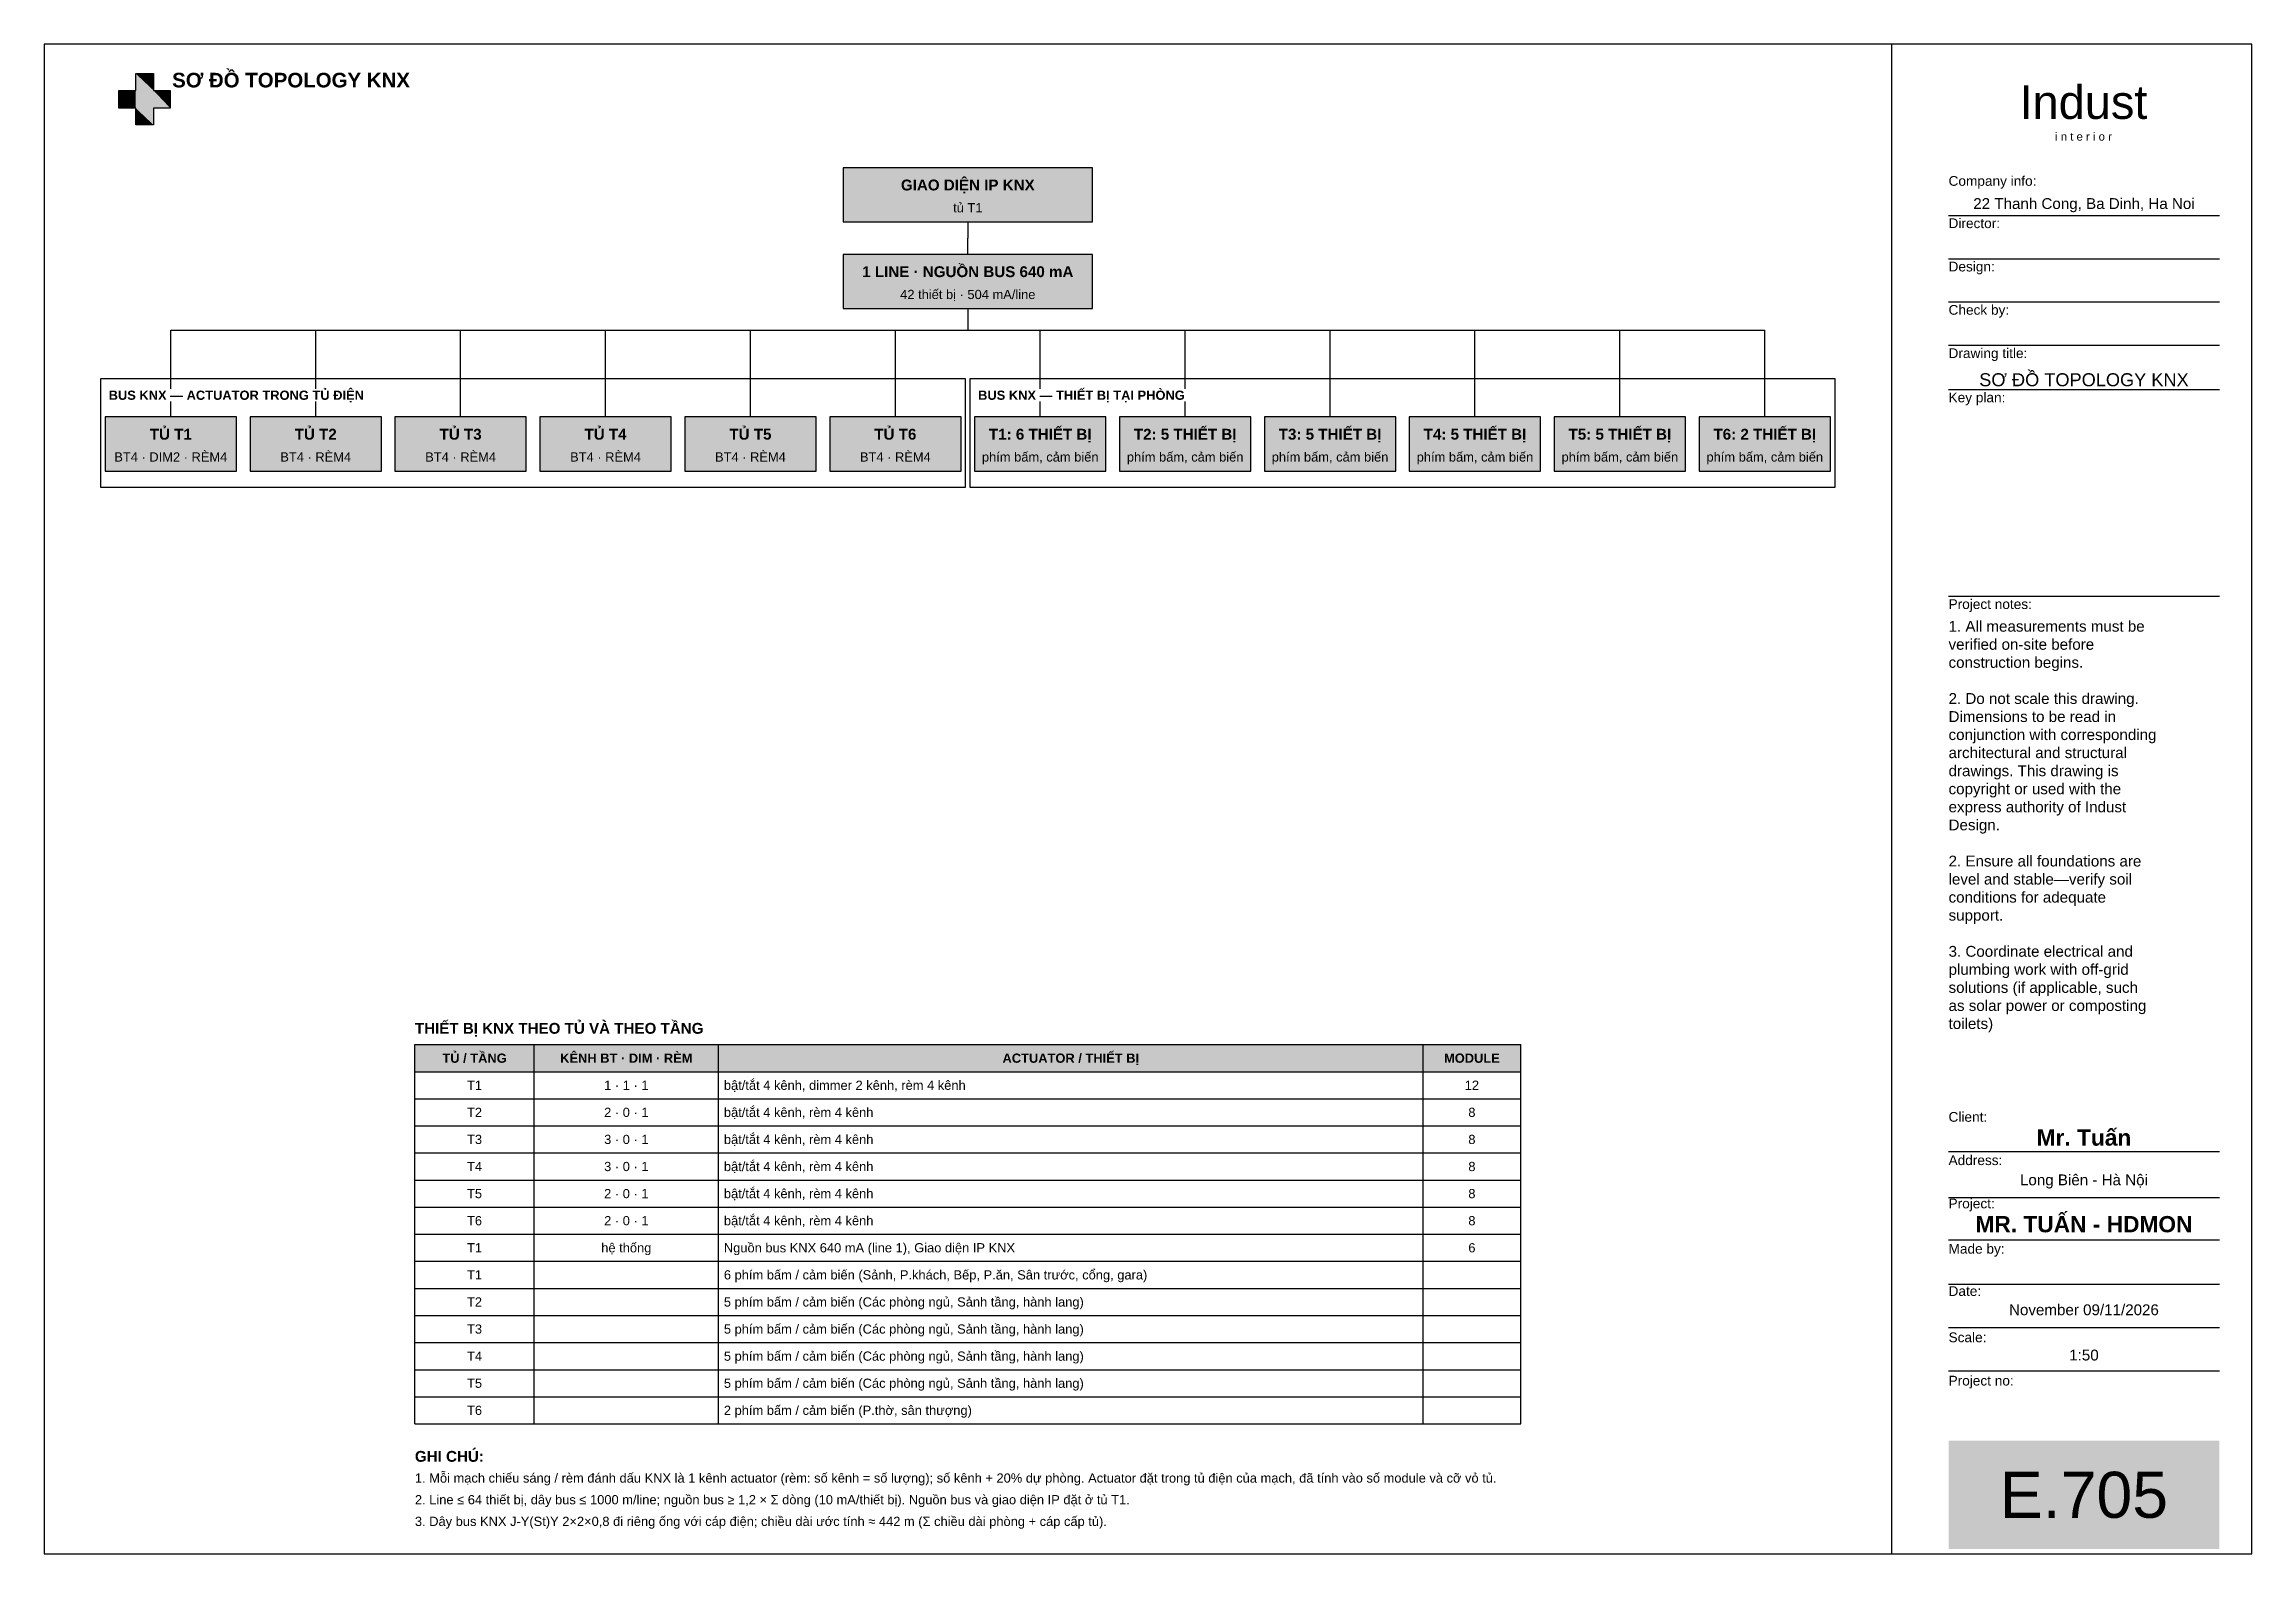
# Model space of a CAD drawing. Extents: x 10 to 417, y 6 to 285.
import ezdxf
from ezdxf.enums import TextEntityAlignment as Align

# ---------------------------------------------------------------- set-up
doc = ezdxf.new("R2010")
doc.units = 0
for name, color, linetype in [('IND-KHUNG', 254, 'CONTINUOUS'), ('IND-KT-GIATRI', 250, 'CONTINUOUS'), ('IND-KT-NET', 8, 'CONTINUOUS'), ('IND-KT-NHAN', 253, 'CONTINUOUS'), ('IND-KT-NOIBAT', 40, 'CONTINUOUS'), ('IND-KT-SOBV', 8, 'CONTINUOUS'), ('IND-KT-SOBV-CHU', 255, 'CONTINUOUS'), ('IND-SLD-CHU', 20, 'CONTINUOUS'), ('IND-SLD-NET', 154, 'CONTINUOUS'), ('IND-SLD-O', 254, 'CONTINUOUS'), ('IND-TIEUDE', 7, 'CONTINUOUS'), ('IND-TIEUDE-ICON', 132, 'CONTINUOUS')]:
    doc.layers.add(name, color=color, linetype=linetype)
doc.styles.add('IND-ARIAL', font='arial.ttf')
doc.styles.add('IND-ARIAL-DAM', font='arialbd.ttf')

# ---------------------------------------------------------------- blocks, each defined once
blk = doc.blocks.new('IND_KHUNG_TEN_GIATRI')
at = {"layer": 'IND-KT-GIATRI', "style": 'IND-ARIAL'}
for tag, height, p in [('CONG_TY', 2, (386.12, 254.498)), ('GIAM_DOC', 2, (386.12, 246.505)), ('THIET_KE', 2, (386.12, 238.512)), ('KIEM_TRA', 2, (386.12, 230.519)), ('TEN_BAN_VE', 2.4, (386.12, 221.781)), ('DIA_CHI', 2, (386.12, 74.29)), ('NGUOI_VE', 2, (386.12, 57.214)), ('NGAY', 2, (386.12, 50.311)), ('TY_LE', 2, (386.12, 41.955)), ('SO_DU_AN', 2, (386.12, 32.872))]:
    blk.add_attdef(tag, text='', height=height, dxfattribs=at).set_placement(p, align=Align.CENTER)
at = {"layer": 'IND-KT-NOIBAT', "style": 'IND-ARIAL-DAM'}
for tag, p in [('CHU_DAU_TU', (386.12, 81.602)), ('DU_AN', (386.12, 65.616))]:
    blk.add_attdef(tag, text='', height=3, dxfattribs=at).set_placement(p, align=Align.CENTER)
at = {"layer": 'IND-KT-SOBV-CHU', "style": 'IND-ARIAL'}
blk.add_attdef('SO_BAN_VE', text='', height=8.5, dxfattribs=at).set_placement((386.12, 12.909), align=Align.CENTER)

msp = doc.modelspace()

# ---------------------------------------------------------------- linework, layer by layer
at = {"layer": 'IND-KHUNG'}
for p, q in [((417.093, 284.927), (9.81, 284.927)), ((9.81, 284.927), (9.81, 6.259)), ((350.606, 284.927), (350.606, 6.259)), ((417.093, 6.259), (417.093, 284.927)), ((9.81, 6.259), (417.093, 6.259))]:
    msp.add_line(p, q, dxfattribs=at)
at = {"layer": 'IND-KT-NET'}
for p, q in [((361.142, 253.318), (411.099, 253.318)), ((361.142, 245.325), (411.099, 245.325)), ((361.142, 237.332), (411.099, 237.332)), ((361.142, 229.339), (411.099, 229.339)), ((179.808, 223.124), (20.21, 223.124)), ((20.21, 223.124), (20.21, 203.124)), ((179.808, 203.124), (179.808, 223.124)), ((340.206, 223.124), (180.608, 223.124)), ((180.608, 223.124), (180.608, 203.124)), ((340.206, 203.124), (340.206, 223.124)), ((361.142, 221.164), (411.099, 221.164)), ((20.21, 203.124), (179.808, 203.124)), ((180.608, 203.124), (340.206, 203.124)), ((361.142, 183.015), (411.099, 183.015)), ((361.142, 80.558), (411.099, 80.558)), ((361.142, 72.02), (411.099, 72.02)), ((361.142, 64.209), (411.099, 64.209)), ((361.142, 56.034), (411.099, 56.034)), ((361.142, 48.041), (411.099, 48.041)), ((361.142, 40.048), (411.099, 40.048))]:
    msp.add_line(p, q, dxfattribs=at)
at = {"layer": 'IND-KT-SOBV'}
msp.add_solid([(361.142, 7.167), (411.099, 7.167), (361.142, 27.15), (411.099, 27.15)], dxfattribs=at)
at = {"layer": 'IND-SLD-NET'}
for p, q in [((203.208, 262.124), (157.208, 262.124)), ((157.208, 262.124), (157.208, 252.124)), ((203.208, 252.124), (203.208, 262.124)), ((157.208, 252.124), (203.208, 252.124)), ((180.208, 252.124), (180.208, 249.124)), ((180.208, 246.124), (180.208, 249.124)), ((203.208, 246.124), (157.208, 246.124)), ((157.208, 246.124), (157.208, 236.124)), ((203.208, 236.124), (203.208, 246.124)), ((157.208, 236.124), (203.208, 236.124)), ((180.208, 236.124), (180.208, 232.124)), ((33.176, 232.124), (327.239, 232.124)), ((33.176, 221.314), (33.176, 232.124)), ((59.909, 221.314), (59.909, 232.124)), ((86.642, 216.124), (86.642, 232.124)), ((113.375, 216.124), (113.375, 232.124)), ((140.108, 216.124), (140.108, 232.124)), ((166.841, 216.124), (166.841, 232.124)), ((193.574, 221.314), (193.574, 232.124)), ((220.307, 221.314), (220.307, 232.124)), ((247.04, 216.124), (247.04, 232.124)), ((273.773, 216.124), (273.773, 232.124)), ((300.506, 216.124), (300.506, 232.124)), ((327.239, 216.124), (327.239, 232.124)), ((45.293, 216.124), (21.06, 216.124)), ((21.06, 216.124), (21.06, 206.124)), ((33.176, 216.124), (33.176, 218.934)), ((45.293, 206.124), (45.293, 216.124)), ((72.026, 216.124), (47.793, 216.124)), ((47.793, 216.124), (47.793, 206.124)), ((59.909, 216.124), (59.909, 218.934)), ((72.026, 206.124), (72.026, 216.124)), ((98.759, 216.124), (74.526, 216.124)), ((74.526, 216.124), (74.526, 206.124)), ((98.759, 206.124), (98.759, 216.124)), ((125.492, 216.124), (101.259, 216.124)), ((101.259, 216.124), (101.259, 206.124)), ((125.492, 206.124), (125.492, 216.124)), ((152.225, 216.124), (127.992, 216.124)), ((127.992, 216.124), (127.992, 206.124)), ((152.225, 206.124), (152.225, 216.124)), ((178.958, 216.124), (154.725, 216.124)), ((154.725, 216.124), (154.725, 206.124)), ((178.958, 206.124), (178.958, 216.124)), ((205.691, 216.124), (181.458, 216.124)), ((181.458, 216.124), (181.458, 206.124)), ((193.574, 216.124), (193.574, 218.934)), ((205.691, 206.124), (205.691, 216.124)), ((232.424, 216.124), (208.191, 216.124)), ((208.191, 216.124), (208.191, 206.124)), ((220.307, 216.124), (220.307, 218.934)), ((232.424, 206.124), (232.424, 216.124)), ((259.157, 216.124), (234.924, 216.124)), ((234.924, 216.124), (234.924, 206.124)), ((259.157, 206.124), (259.157, 216.124)), ((285.89, 216.124), (261.657, 216.124)), ((261.657, 216.124), (261.657, 206.124)), ((285.89, 206.124), (285.89, 216.124)), ((312.623, 216.124), (288.39, 216.124)), ((288.39, 216.124), (288.39, 206.124)), ((312.623, 206.124), (312.623, 216.124)), ((339.356, 216.124), (315.123, 216.124)), ((315.123, 216.124), (315.123, 206.124)), ((339.356, 206.124), (339.356, 216.124)), ((21.06, 206.124), (45.293, 206.124)), ((47.793, 206.124), (72.026, 206.124)), ((74.526, 206.124), (98.759, 206.124)), ((101.259, 206.124), (125.492, 206.124)), ((127.992, 206.124), (152.225, 206.124)), ((154.725, 206.124), (178.958, 206.124)), ((181.458, 206.124), (205.691, 206.124)), ((208.191, 206.124), (232.424, 206.124)), ((234.924, 206.124), (259.157, 206.124)), ((261.657, 206.124), (285.89, 206.124)), ((288.39, 206.124), (312.623, 206.124)), ((315.123, 206.124), (339.356, 206.124)), ((78.208, 100.259), (282.208, 100.259)), ((78.208, 30.259), (78.208, 100.259)), ((100.208, 30.259), (100.208, 100.259)), ((134.208, 30.259), (134.208, 100.259)), ((264.208, 30.259), (264.208, 100.259)), ((282.208, 30.259), (282.208, 100.259)), ((78.208, 95.259), (282.208, 95.259)), ((78.208, 90.259), (282.208, 90.259)), ((78.208, 85.259), (282.208, 85.259)), ((78.208, 80.259), (282.208, 80.259)), ((78.208, 75.259), (282.208, 75.259)), ((78.208, 70.259), (282.208, 70.259)), ((78.208, 65.259), (282.208, 65.259)), ((78.208, 60.259), (282.208, 60.259)), ((78.208, 55.259), (282.208, 55.259)), ((78.208, 50.259), (282.208, 50.259)), ((78.208, 45.259), (282.208, 45.259)), ((78.208, 40.259), (282.208, 40.259)), ((78.208, 35.259), (282.208, 35.259)), ((78.208, 30.259), (282.208, 30.259))]:
    msp.add_line(p, q, dxfattribs=at)
at = {"layer": 'IND-SLD-O'}
for points in [[(157.208, 252.124), (203.208, 252.124), (157.208, 262.124), (203.208, 262.124)], [(157.208, 236.124), (203.208, 236.124), (157.208, 246.124), (203.208, 246.124)], [(21.06, 206.124), (45.293, 206.124), (21.06, 216.124), (45.293, 216.124)], [(47.793, 206.124), (72.026, 206.124), (47.793, 216.124), (72.026, 216.124)], [(74.526, 206.124), (98.759, 206.124), (74.526, 216.124), (98.759, 216.124)], [(101.259, 206.124), (125.492, 206.124), (101.259, 216.124), (125.492, 216.124)], [(127.992, 206.124), (152.225, 206.124), (127.992, 216.124), (152.225, 216.124)], [(154.725, 206.124), (178.958, 206.124), (154.725, 216.124), (178.958, 216.124)], [(181.458, 206.124), (205.691, 206.124), (181.458, 216.124), (205.691, 216.124)], [(208.191, 206.124), (232.424, 206.124), (208.191, 216.124), (232.424, 216.124)], [(234.924, 206.124), (259.157, 206.124), (234.924, 216.124), (259.157, 216.124)], [(261.657, 206.124), (285.89, 206.124), (261.657, 216.124), (285.89, 216.124)], [(288.39, 206.124), (312.623, 206.124), (288.39, 216.124), (312.623, 216.124)], [(315.123, 206.124), (339.356, 206.124), (315.123, 216.124), (339.356, 216.124)], [(78.208, 95.259), (282.208, 95.259), (78.208, 100.259), (282.208, 100.259)]]:
    msp.add_solid(points, dxfattribs=at)
at = {"layer": 'IND-TIEUDE'}
for p, q in [((26.704, 279.477), (29.974, 279.477)), ((26.704, 276.389), (26.704, 279.477)), ((29.974, 279.477), (29.974, 276.389)), ((23.616, 273.119), (23.616, 276.389)), ((23.616, 276.389), (26.704, 276.389)), ((26.704, 273.119), (23.616, 273.119)), ((26.704, 270.031), (26.704, 273.119)), ((29.974, 276.389), (33.062, 276.389)), ((33.062, 273.119), (29.974, 273.119)), ((29.974, 273.119), (29.974, 270.031)), ((33.062, 276.389), (33.062, 273.119)), ((29.974, 270.031), (26.704, 270.031))]:
    msp.add_line(p, q, dxfattribs=at)
at = {"layer": 'IND-TIEUDE-ICON'}
for points in [[(26.704, 279.477), (26.704, 276.389), (29.974, 270.031)], [(26.704, 279.477), (29.974, 270.031), (29.974, 273.119)], [(26.704, 279.477), (29.974, 273.119), (33.062, 273.119)], [(26.704, 279.477), (33.062, 273.119), (29.974, 276.389)], [(29.974, 276.389), (29.974, 279.477), (26.704, 279.477)], [(26.704, 276.389), (23.616, 276.389), (23.616, 273.119)], [(26.704, 276.389), (23.616, 273.119), (26.704, 273.119)], [(26.704, 276.389), (26.704, 273.119), (29.974, 270.031)], [(26.704, 273.119), (26.704, 270.031), (29.974, 270.031)], [(33.062, 273.119), (33.062, 276.389), (29.974, 276.389)]]:
    msp.add_solid(points, dxfattribs=at)

# ---------------------------------------------------------------- block references
at = {"layer": 'IND-SLD-NET'}
msp.add_blockref('IND_KHUNG_TEN_GIATRI', (0, 0), dxfattribs=at).add_auto_attribs({'CONG_TY': '22 Thanh Cong, Ba Dinh, Ha Noi', 'TEN_BAN_VE': 'SƠ ĐỒ TOPOLOGY KNX', 'CHU_DAU_TU': 'Mr. Tuấn', 'DIA_CHI': 'Long Biên - Hà Nội', 'DU_AN': 'MR. TUẤN - HDMON', 'NGAY': 'November 09/11/2026', 'TY_LE': '1:50', 'SO_BAN_VE': 'E.705'})

# ---------------------------------------------------------------- texts
at = {"layer": 'IND-KT-GIATRI', "style": 'IND-ARIAL'}
for s, p in [('verified on-site before', (361.142, 173.14)), ('1. All measurements must be', (361.142, 176.474)), ('construction begins.', (361.142, 169.807)), ('2. Do not scale this drawing.', (361.142, 163.14)), ('Dimensions to be read in', (361.142, 159.807)), ('conjunction with corresponding', (361.142, 156.474)), ('architectural and structural', (361.142, 153.14)), ('drawings. This drawing is', (361.142, 149.807)), ('copyright or used with the', (361.142, 146.474)), ('express authority of Indust', (361.142, 143.14)), ('Design.', (361.142, 139.807)), ('2. Ensure all foundations are', (361.142, 133.14)), ('level and stable—verify soil', (361.142, 129.807)), ('conditions for adequate', (361.142, 126.474)), ('support.', (361.142, 123.14)), ('3. Coordinate electrical and', (361.142, 116.474)), ('plumbing work with off-grid', (361.142, 113.14)), ('solutions (if applicable, such', (361.142, 109.807)), ('as solar power or composting', (361.142, 106.474)), ('toilets)', (361.142, 103.14))]:
    msp.add_text(s, height=2, dxfattribs=at).set_placement(p)
at = {"layer": 'IND-KT-NHAN', "style": 'IND-ARIAL'}
for s, p in [('Company info:', (361.142, 259.676)), ('Director:', (361.142, 251.865)), ('Design:', (361.142, 243.872)), ('Check by:', (361.142, 235.879)), ('Drawing title:', (361.142, 227.885)), ('Key plan:', (361.142, 219.711)), ('Project notes:', (361.142, 181.562)), ('Client:', (361.142, 86.917)), ('Address:', (361.142, 78.924)), ('Project:', (361.142, 70.93)), ('Made by:', (361.142, 62.574)), ('Date:', (361.142, 54.763)), ('Scale:', (361.142, 46.225)), ('Project no:', (361.142, 38.231))]:
    msp.add_text(s, height=1.8, dxfattribs=at).set_placement(p, align=Align.MIDDLE_LEFT)
at = {"layer": 'IND-SLD-CHU', "style": 'IND-ARIAL'}
for s, p in [('tủ T1', (180.208, 254.724)), ('42 thiết bị · 504 mA/line', (180.208, 238.724)), ('BT4 · DIM2 · RÈM4', (33.176, 208.724)), ('BT4 · RÈM4', (59.909, 208.724)), ('BT4 · RÈM4', (86.642, 208.724)), ('BT4 · RÈM4', (113.375, 208.724)), ('BT4 · RÈM4', (140.108, 208.724)), ('BT4 · RÈM4', (166.841, 208.724)), ('phím bấm, cảm biến', (193.574, 208.724)), ('phím bấm, cảm biến', (220.307, 208.724)), ('phím bấm, cảm biến', (247.04, 208.724)), ('phím bấm, cảm biến', (273.773, 208.724)), ('phím bấm, cảm biến', (300.506, 208.724)), ('phím bấm, cảm biến', (327.239, 208.724)), ('T1', (89.208, 92.759)), ('1 · 1 · 1', (117.208, 92.759)), ('12', (273.208, 92.759)), ('T2', (89.208, 87.759)), ('2 · 0 · 1', (117.208, 87.759)), ('8', (273.208, 87.759)), ('T3', (89.208, 82.759)), ('3 · 0 · 1', (117.208, 82.759)), ('8', (273.208, 82.759)), ('T4', (89.208, 77.759)), ('3 · 0 · 1', (117.208, 77.759)), ('8', (273.208, 77.759)), ('T5', (89.208, 72.759)), ('2 · 0 · 1', (117.208, 72.759)), ('8', (273.208, 72.759)), ('T6', (89.208, 67.759)), ('2 · 0 · 1', (117.208, 67.759)), ('8', (273.208, 67.759)), ('T1', (89.208, 62.759)), ('hệ thống', (117.208, 62.759)), ('6', (273.208, 62.759)), ('T1', (89.208, 57.759)), ('T2', (89.208, 52.759)), ('T3', (89.208, 47.759)), ('T4', (89.208, 42.759)), ('T5', (89.208, 37.759)), ('T6', (89.208, 32.759))]:
    msp.add_text(s, height=1.7, dxfattribs=at).set_placement(p, align=Align.MIDDLE_CENTER)
for s, p in [('bật/tắt 4 kênh, dimmer 2 kênh, rèm 4 kênh', (135.208, 92.759)), ('bật/tắt 4 kênh, rèm 4 kênh', (135.208, 87.759)), ('bật/tắt 4 kênh, rèm 4 kênh', (135.208, 82.759)), ('bật/tắt 4 kênh, rèm 4 kênh', (135.208, 77.759)), ('bật/tắt 4 kênh, rèm 4 kênh', (135.208, 72.759)), ('bật/tắt 4 kênh, rèm 4 kênh', (135.208, 67.759)), ('Nguồn bus KNX 640 mA (line 1), Giao diện IP KNX', (135.208, 62.759)), ('6 phím bấm / cảm biến (Sảnh, P.khách, Bếp, P.ăn, Sân trước, cổng, gara)', (135.208, 57.759)), ('5 phím bấm / cảm biến (Các phòng ngủ, Sảnh tầng, hành lang)', (135.208, 52.759)), ('5 phím bấm / cảm biến (Các phòng ngủ, Sảnh tầng, hành lang)', (135.208, 47.759)), ('5 phím bấm / cảm biến (Các phòng ngủ, Sảnh tầng, hành lang)', (135.208, 42.759)), ('5 phím bấm / cảm biến (Các phòng ngủ, Sảnh tầng, hành lang)', (135.208, 37.759)), ('2 phím bấm / cảm biến (P.thờ, sân thượng)', (135.208, 32.759)), ('1. Mỗi mạch chiếu sáng / rèm đánh dấu KNX là 1 kênh actuator (rèm: số kênh = số lượng); số kênh + 20% dự phòng. Actuator đặt trong tủ điện của mạch, đã tính vào số module và cỡ vỏ tủ.', (78.208, 20.259)), ('2. Line ≤ 64 thiết bị, dây bus ≤ 1000 m/line; nguồn bus ≥ 1,2 × Σ dòng (10 mA/thiết bị). Nguồn bus và giao diện IP đặt ở tủ T1.', (78.208, 16.259)), ('3. Dây bus KNX J-Y(St)Y 2×2×0,8 đi riêng ống với cáp điện; chiều dài ước tính ≈ 442 m (Σ chiều dài phòng + cáp cấp tủ).', (78.208, 12.259))]:
    msp.add_text(s, height=1.7, dxfattribs=at).set_placement(p, align=Align.MIDDLE_LEFT)
at = {"layer": 'IND-TIEUDE', "style": 'IND-ARIAL-DAM'}
msp.add_text('SƠ ĐỒ TOPOLOGY KNX', height=2.7, dxfattribs=at).set_placement((33.426, 276.934))
at = {"layer": 'IND-TIEUDE', "style": 'IND-ARIAL'}
for s, height, p in [('Indust', 6.2, (386.029, 271.121)), ('i n t e r i o r', 1.5, (386.029, 267.124))]:
    msp.add_text(s, height=height, dxfattribs=at).set_placement(p, align=Align.CENTER)
at = {"layer": 'IND-TIEUDE', "style": 'IND-ARIAL-DAM'}
for s, height, p in [('GIAO DIỆN IP KNX', 2, (180.208, 258.924)), ('1 LINE · NGUỒN BUS 640 mA', 2, (180.208, 242.924)), ('TỦ T1', 2, (33.176, 212.924)), ('TỦ T2', 2, (59.909, 212.924)), ('TỦ T3', 2, (86.642, 212.924)), ('TỦ T4', 2, (113.375, 212.924)), ('TỦ T5', 2, (140.108, 212.924)), ('TỦ T6', 2, (166.841, 212.924)), ('T1: 6 THIẾT BỊ', 2, (193.574, 212.924)), ('T2: 5 THIẾT BỊ', 2, (220.307, 212.924)), ('T3: 5 THIẾT BỊ', 2, (247.04, 212.924)), ('T4: 5 THIẾT BỊ', 2, (273.773, 212.924)), ('T5: 5 THIẾT BỊ', 2, (300.506, 212.924)), ('T6: 2 THIẾT BỊ', 2, (327.239, 212.924)), ('TỦ / TẦNG', 1.7, (89.208, 97.759)), ('KÊNH BT · DIM · RÈM', 1.7, (117.208, 97.759)), ('ACTUATOR / THIẾT BỊ', 1.7, (199.208, 97.759)), ('MODULE', 1.7, (273.208, 97.759))]:
    msp.add_text(s, height=height, dxfattribs=at).set_placement(p, align=Align.MIDDLE_CENTER)
for s, height, p in [('BUS KNX — ACTUATOR TRONG TỦ ĐIỆN', 1.7, (21.71, 220.124)), ('BUS KNX — THIẾT BỊ TẠI PHÒNG', 1.7, (182.108, 220.124)), ('THIẾT BỊ KNX THEO TỦ VÀ THEO TẦNG', 2, (78.208, 103.259)), ('GHI CHÚ:', 2, (78.208, 24.259))]:
    msp.add_text(s, height=height, dxfattribs=at).set_placement(p, align=Align.MIDDLE_LEFT)

doc.saveas('drawing.dxf')
